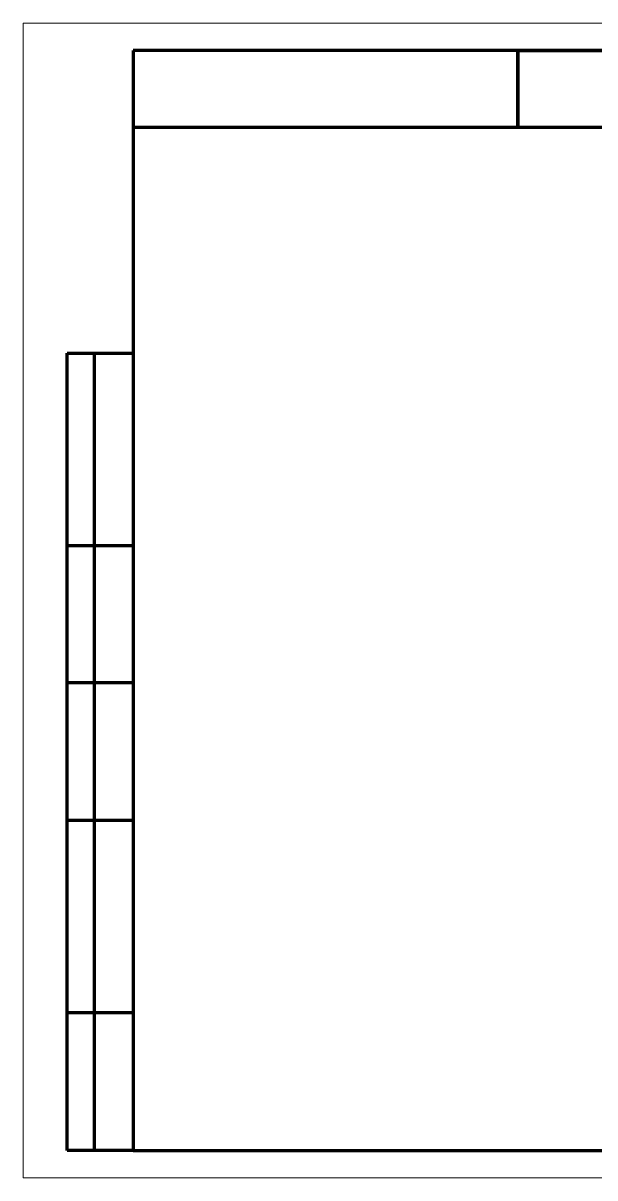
# Model space of a CAD drawing. Header units: millimetres. Extents: x 0 to 297, y 0 to 210.
# Drawn here: x 0 to 104, y 0 to 210 of the extents above; entities that cross this region are included whole.
import ezdxf

# ---------------------------------------------------------------- set-up
doc = ezdxf.new("R2010")
doc.units = ezdxf.units.MM
doc.layers.get('0').update_dxf_attribs({"linetype": 'CONTINUOUS', "lineweight": 0})

# ---------------------------------------------------------------- blocks, each defined once
blk = doc.blocks.new('left_field001')
at = {"lineweight": 70}
for p, q in [((-12, 0), (-12, 145)), ((-12, 145), (0, 145)), ((-7, 0), (-7, 145)), ((0, 145), (0, 0)), ((-12, 110), (0, 110)), ((0, 85), (-12, 85)), ((0, 60), (-12, 60)), ((0, 25), (-12, 25)), ((0, 0), (-12, 0))]:
    blk.add_line(p, q, dxfattribs=at)
blk = doc.blocks.new('high_field001')
at = {"lineweight": 70}
for p, q in [((0, 0), (67, 0)), ((0, -14), (0, 0)), ((67, 0), (67, -14)), ((27, -14), (27, 0)), ((67, -7), (27, -7)), ((67, -14), (0, -14))]:
    blk.add_line(p, q, dxfattribs=at)

msp = doc.modelspace()

# ---------------------------------------------------------------- linework, layer by layer
for p, q in [((297, 210), (0, 210)), ((0, 210), (0, 0)), ((0, 0), (0, 0)), ((0, 0), (0, 0)), ((0, 0), (0, 0)), ((0, 0), (0, 0)), ((0, 0), (297, 0))]:
    msp.add_line(p, q)
at = {"lineweight": 70}
for p, q in [((292, 205), (20, 205)), ((20, 205), (20, 5)), ((90, 205), (90, 191)), ((90, 191), (20, 191)), ((20, 5), (292, 5))]:
    msp.add_line(p, q, dxfattribs=at)

# ---------------------------------------------------------------- block references
for name, p in [('high_field001', (90, 205)), ('left_field001', (20, 5))]:
    msp.add_blockref(name, p)

doc.saveas('drawing.dxf')
